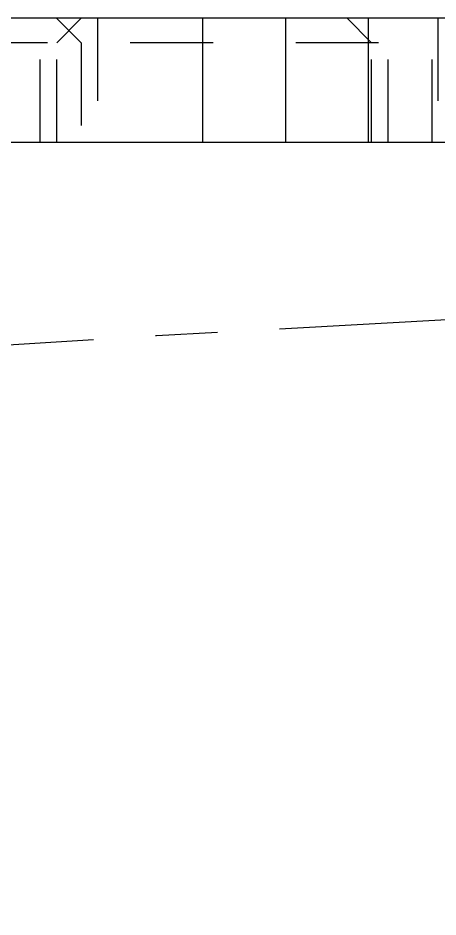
# Model space of a CAD drawing. Header units: inches. Extents: x 1246 to 1707, y -383 to -57.
# Drawn here: x 1397.43 to 1402.5, y -307.25 to -296.39 of the extents above; entities that cross this region are included whole.
import ezdxf

# ---------------------------------------------------------------- set-up
doc = ezdxf.new("R2010")
doc.units = ezdxf.units.IN
doc.header["$LTSCALE"] = 10
doc.header["$MEASUREMENT"] = 0
doc.linetypes.add('CENTER', pattern=[0.6, 0.375, -0.075, 0.075, -0.075])
doc.linetypes.add('HIDDEN', pattern=[0.2, 0.1, -0.1])
doc.layers.get('0').update_dxf_attribs({"linetype": 'CONTINUOUS'})
doc.layers.add('DEFAULT_2', color=8, linetype='HIDDEN')

msp = doc.modelspace()

# ---------------------------------------------------------------- linework, layer by layer
at = {"color": 7, "linetype": 'Continuous'}
for p, q in [((1319.631, -296.386), (1637.927, -296.386)), ((1399.662, -297.886), (1399.662, -296.386)), ((1400.662, -296.386), (1400.662, -297.886)), ((1401.662, -296.386), (1401.662, -297.886)), ((1319.631, -297.886), (1637.927, -297.886))]:
    msp.add_line(p, q, dxfattribs=at)
at = {"linetype": 'CENTER'}
msp.add_arc((1478.779, -1654.649), 1356.763, 83.263712, 96.736288, dxfattribs=at)
at = {"layer": 'DEFAULT_2', "color": 8, "linetype": 'HIDDEN'}
for p, q in [((1397.697, -297.886), (1397.697, -296.386)), ((1397.892, -296.386), (1398.192, -296.686)), ((1397.897, -296.686), (1398.197, -296.386)), ((1398.392, -296.386), (1398.392, -297.886)), ((1401.702, -296.686), (1401.402, -296.386)), ((1401.902, -297.886), (1401.902, -296.386)), ((1402.435, -297.886), (1402.435, -296.386)), ((1402.502, -296.386), (1402.502, -297.886)), ((1613.786, -296.686), (1326.897, -296.686)), ((1397.897, -297.886), (1397.897, -296.686)), ((1398.192, -296.686), (1398.192, -297.886)), ((1401.702, -297.886), (1401.702, -296.686))]:
    msp.add_line(p, q, dxfattribs=at)

doc.saveas('drawing.dxf')
